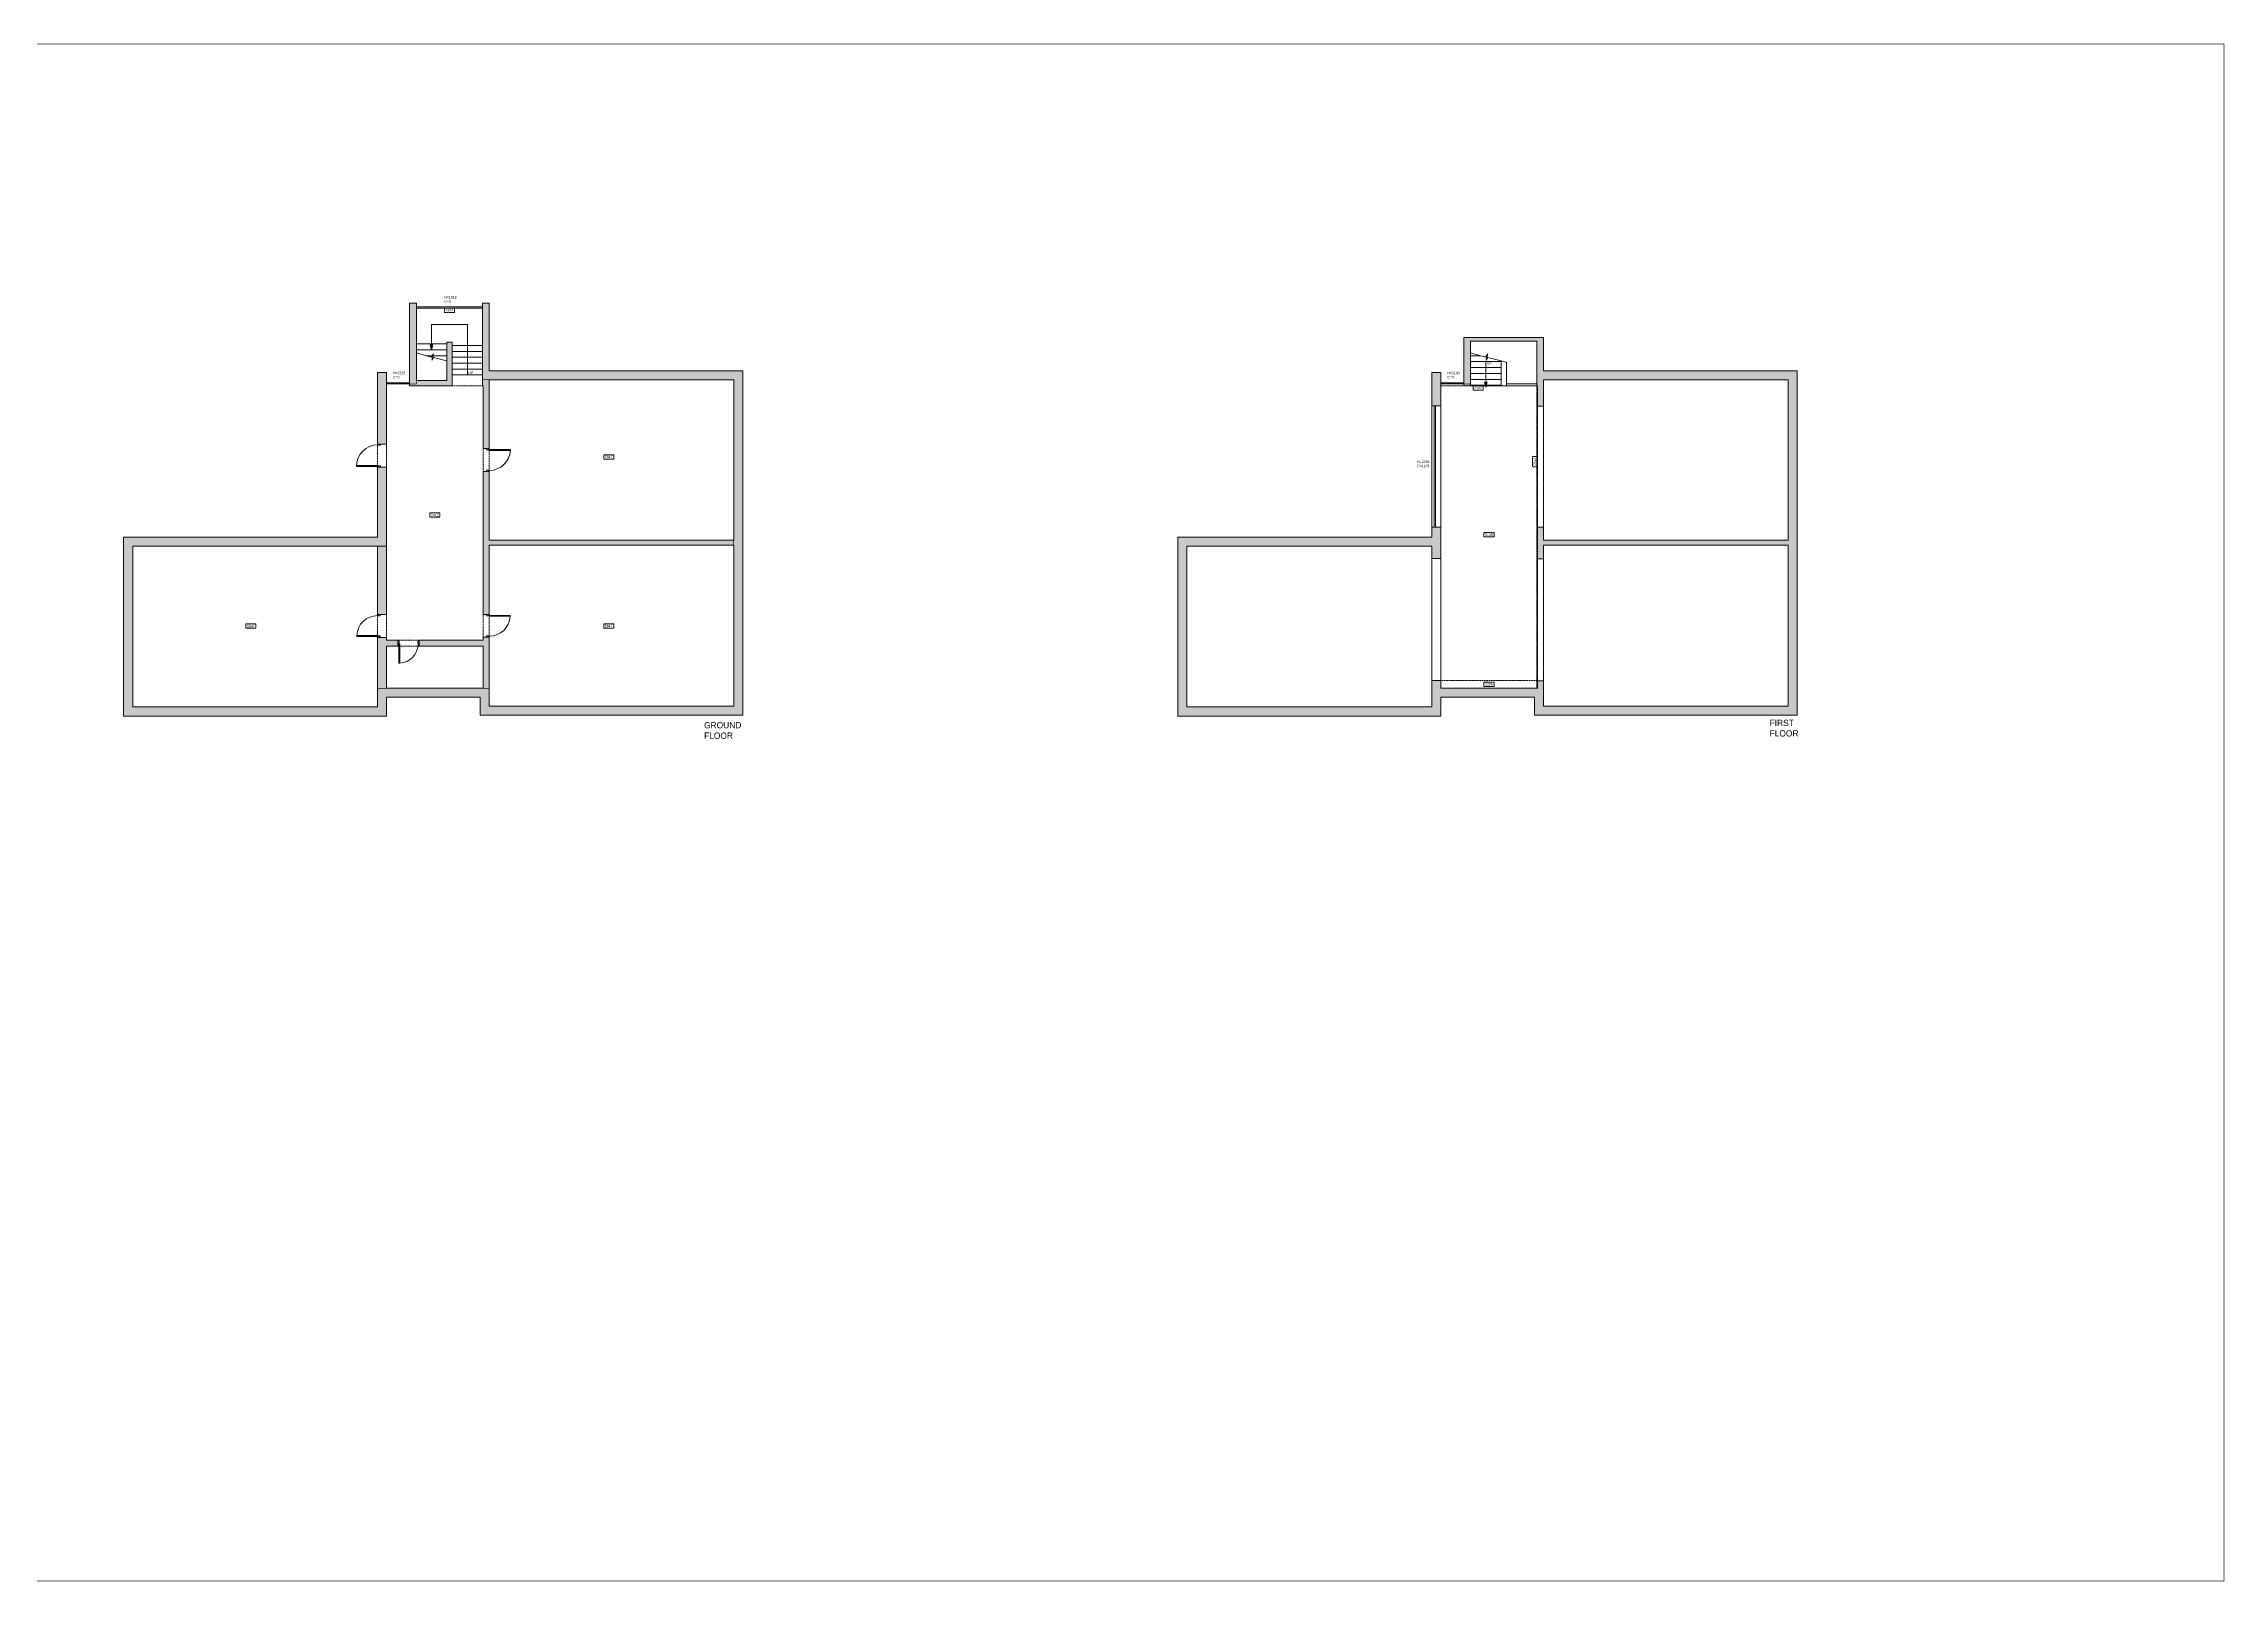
# Model space of a CAD drawing. Header units: millimetres. Extents: x 62976 to 1097852, y -110926 to 167100.
# Drawn here: x 935511 to 1022441, y 102432 to 163738 of the extents above; entities that cross this region are included whole.
import ezdxf

# ---------------------------------------------------------------- set-up
doc = ezdxf.new("R2010")
doc.units = ezdxf.units.MM
doc.linetypes.add('HIDDENX2', pattern=[0.75, 0.5, -0.25])
for name, color, linetype, lineweight in [('BLOCKS', 8, 'Continuous', 15), ('Ceiling', 45, 'HIDDENX2', 15), ('Ceiling tag', 1, 'Continuous', 15), ('GIA', 84, 'Continuous', 15), ('NIA', 30, 'Continuous', 15), ('Stairs', 8, 'Continuous', 15), ('WALLS', 7, 'Continuous', 15), ('Window', 8, 'Continuous', 15)]:
    doc.layers.add(name, color=color, linetype=linetype, lineweight=lineweight)
doc.layers.add('Whatch', color=7, linetype='Continuous', lineweight=15, true_color=0xa8a8a8)
doc.styles.add('Century Gothic', font='GOTHIC.TTF')

# ---------------------------------------------------------------- blocks, each defined once
blk = doc.blocks.new('DOOR 760')
at = {"layer": 'BLOCKS'}
for p, q in [((-712, -265), (-747, -265)), ((-747, -265), (-747, -365)), ((-747, -365), (-697, -365)), ((-712, -265), (-712, -305)), ((-712, -305), (-697, -305)), ((-697, -305), (-697, -365)), ((33, -305), (33, -365)), ((48, -305), (33, -305)), ((33, -365), (83, -365)), ((83, -265), (48, -265)), ((48, -305), (48, -265)), ((83, -365), (83, -265))]:
    blk.add_line(p, q, dxfattribs=at)
blk.add_lwpolyline([(-677, -265), (-677, 495), (-712, 495), (-712, -265)], close=True, dxfattribs=at)
blk.add_arc((-714, -266), 761, 0.04394, 87.25575, dxfattribs=at)
blk = doc.blocks.new('door')
at = {"layer": 'BLOCKS'}
for p, q in [((0, 450), (0, -450)), ((0, 450), (34, 450)), ((0, -450), (0, 450)), ((34, -450), (34, 450)), ((-30, -550), (-30, -450)), ((0, -450), (-30, -450)), ((20, -550), (-30, -550)), ((34, -450), (0, -450)), ((0, -491), (0, -450)), ((20, -491), (0, -491)), ((20, -550), (20, -491)), ((880, -491), (900, -491)), ((880, -550), (880, -491)), ((880, -550), (930, -550)), ((900, -491), (900, -450)), ((900, -450), (930, -450)), ((930, -550), (930, -450))]:
    blk.add_line(p, q, dxfattribs=at)
blk.add_arc((0, -450), 900, 0, 90, dxfattribs=at)
blk = doc.blocks.new('DOOR 900')
at = {"layer": 'Whatch'}
blk.add_blockref('door', (-825, 91), dxfattribs=at)

msp = doc.modelspace()

# ---------------------------------------------------------------- hatches: boundary and pattern name
at = {"layer": 'Stairs'}
for points in [[(950975, 151531), (951032, 151724), (950916, 151724)], [(993002, 150044), (993058, 150237), (992943, 150237)]]:
    msp.add_hatch(color=256, dxfattribs=at).paths.add_polyline_path(points)
at = {"layer": 'Whatch', "ltscale": 2}
h = msp.add_hatch(color=256, dxfattribs=at)
h.dxf.hatch_style = 1
h.paths.add_polyline_path([(949182, 146856), (948822, 146856), (948822, 144062), (938701, 144062), (938701, 136931), (949182, 136931), (949182, 137679), (952916, 137679), (952916, 136966), (963381, 136966), (963381, 150697), (953276, 150697), (953276, 153390), (953009, 153390), (953009, 153240), (953009, 150094), (953036, 150094), (953036, 147600), (953276, 147600), (953276, 150337), (963021, 150337), (963021, 143937), (953276, 143937), (953276, 146682), (953036, 146682), (953036, 140983), (953276, 140983), (953276, 143737), (963021, 143737), (963021, 137326), (953276, 137326), (953276, 140074), (953036, 140074), (953036, 139960), (950475, 139960), (950475, 139715), (953036, 139715), (953036, 138039), (949182, 138039), (949182, 139715), (949633, 139715), (949633, 139960), (949182, 139960), (949182, 140068), (948822, 140068), (948822, 137291), (939061, 137291), (939061, 143702), (948822, 143702), (948822, 140973), (949182, 140973)])
h.paths.add_polyline_path([(949182, 150220), (949182, 150620), (948822, 150620), (948822, 147772), (948934, 147772), (949182, 147772)], flags=17)
h.paths.add_polyline_path([(950369, 153240), (950369, 153390), (950102, 153390), (950102, 150220), (950102, 150094), (951797, 150094), (951797, 151829), (951581, 151829), (951581, 151087), (951581, 150310), (950369, 150310), (950369, 151405)])
h = msp.add_hatch(color=256, dxfattribs=at)
h.dxf.hatch_style = 1
h.paths.add_polyline_path([(1005408, 150697), (995303, 150697), (995303, 152027), (992129, 152027), (992129, 150220), (992129, 150094), (992396, 150094), (992396, 151877), (995036, 151877), (995036, 150094), (995063, 150094), (995063, 149287), (995303, 149287), (995303, 150337), (1005048, 150337), (1005048, 143937), (995303, 143937), (995303, 144464), (995063, 144464), (995063, 143196), (995303, 143196), (995303, 143737), (1005048, 143737), (1005048, 137326), (995303, 137326), (995303, 138331), (995063, 138331), (995063, 138039), (991209, 138039), (991209, 138347), (990849, 138347), (990849, 137291), (981088, 137291), (981088, 143702), (990849, 143702), (990849, 143212), (991209, 143212), (991209, 144464), (990849, 144464), (990849, 144062), (980728, 144062), (980728, 136931), (991209, 136931), (991209, 137679), (994943, 137679), (994943, 136966), (1005408, 136966)])
h.paths.add_polyline_path([(991209, 150220), (991209, 150620), (990849, 150620), (990849, 149301), (991209, 149301)], flags=17)

# ---------------------------------------------------------------- linework, layer by layer
at = {"layer": 'BLOCKS', "ltscale": 2}
for p, q in [((995063, 144464), (995063, 149287)), ((995303, 149287), (995303, 144464)), ((990849, 138347), (990849, 143212)), ((991209, 143212), (991209, 138347)), ((995063, 143196), (995063, 138331)), ((995303, 138331), (995303, 143196))]:
    msp.add_line(p, q, dxfattribs=at)
at = {"layer": 'Ceiling', "ltscale": 2}
for p, q in [((951797, 150094), (953009, 150094)), ((992129, 150094), (991209, 150094)), ((992396, 150094), (993608, 150094)), ((993824, 150094), (995036, 150094)), ((995036, 150094), (995036, 138039)), ((948822, 147772), (948822, 146856)), ((949182, 147772), (949182, 146856)), ((953036, 147600), (953036, 146682)), ((953276, 147523), (953276, 146721)), ((948822, 140935), (948822, 140145)), ((949182, 140973), (949182, 140068)), ((953036, 140983), (953036, 140074)), ((953276, 140907), (953276, 140113)), ((949633, 139960), (950475, 139960)), ((991209, 138347), (995036, 138347))]:
    msp.add_line(p, q, dxfattribs=at)
at = {"layer": 'Ceiling', "color": 9, "ltscale": 2}
msp.add_line((949633, 139715), (950475, 139715), dxfattribs=at)
at = {"layer": 'Ceiling'}
for points in [[(951489, 153190), (951891, 153190), (951891, 153016), (951489, 153016)], [(992494, 150094), (992896, 150094), (992896, 149920), (992494, 149920)], [(957836, 147345), (958237, 147345), (958237, 147170), (957836, 147170)], [(995036, 147272), (995036, 146871), (994861, 146871), (994861, 147272)], [(950909, 145028), (951310, 145028), (951310, 144853), (950909, 144853)], [(992925, 144245), (993327, 144245), (993327, 144070), (992925, 144070)], [(943571, 140602), (943973, 140602), (943973, 140427), (943571, 140427)], [(957836, 140602), (958237, 140602), (958237, 140427), (957836, 140427)], [(992925, 138286), (993327, 138286), (993327, 138112), (992925, 138112)]]:
    msp.add_lwpolyline(points, close=True, dxfattribs=at)
at = {"layer": 'GIA', "ltscale": 2, "const_width": 30}
for points in [[(950369, 150170), (950369, 153190), (953009, 153190), (953009, 150337), (963021, 150337), (963021, 137326), (953276, 137326), (953276, 138039), (948822, 138039), (948822, 137291), (939061, 137291), (939061, 143702), (949182, 143702), (949182, 150170)], [(992396, 150170), (991209, 150170), (991209, 138039), (995063, 138039), (995063, 150094), (995036, 150094), (995036, 151877), (992396, 151877)]]:
    msp.add_lwpolyline(points, close=True, dxfattribs=at)
at = {"layer": 'NIA', "ltscale": 2, "const_width": 30}
for points in [[(953036, 147600), (953036, 150094), (953009, 150094), (953009, 150530), (951797, 150530), (951797, 150094), (950102, 150094), (950102, 150170), (949182, 150170), (949182, 140973), (948822, 140973), (948822, 143702), (939061, 143702), (939061, 137291), (948822, 137291), (948822, 140068), (949182, 140068), (949182, 139960), (949633, 139960), (949633, 139715), (949182, 139715), (949182, 138039), (953036, 138039), (953036, 139715), (950475, 139715), (950475, 139960), (953036, 139960), (953036, 140074), (953276, 140074), (953276, 137326), (963021, 137326), (963021, 143737), (953276, 143737), (953276, 140983), (953036, 140983), (953036, 146682), (953276, 146682), (953276, 143937), (963021, 143937), (963021, 150337), (953276, 150337), (953276, 147600)], [(991209, 150170), (992129, 150170), (992129, 150094), (995063, 150094), (995063, 138039), (991209, 138039)]]:
    msp.add_lwpolyline(points, close=True, dxfattribs=at)
at = {"layer": 'Stairs'}
for p, q in [((950974, 152538), (950974, 151724)), ((950974, 152538), (952403, 152538)), ((952403, 150530), (952403, 152538)), ((950965, 151237), (950369, 151405)), ((951032, 151724), (950916, 151724)), ((950916, 151724), (950975, 151531)), ((951051, 151366), (950965, 151237)), ((951032, 151724), (950975, 151531)), ((950986, 151118), (951051, 151366)), ((992992, 151237), (992396, 151405)), ((993078, 151366), (992992, 151237)), ((993013, 151118), (993078, 151366)), ((951059, 151219), (950986, 151118)), ((951581, 151087), (951059, 151219)), ((993001, 151060), (993001, 150237)), ((993085, 151219), (993013, 151118)), ((993824, 151033), (993085, 151219)), ((993058, 150237), (992943, 150237)), ((992943, 150237), (993002, 150044)), ((993058, 150237), (993002, 150044))]:
    msp.add_line(p, q, dxfattribs=at)
at = {"layer": 'Stairs', "ltscale": 2}
for p, q in [((950369, 151767), (951581, 151767)), ((951581, 151531), (950369, 151531)), ((951004, 151295), (950757, 151295)), ((951581, 151295), (951033, 151295)), ((951797, 151704), (953009, 151704)), ((951797, 151469), (953009, 151469)), ((992784, 151295), (992396, 151295)), ((993059, 151295), (993031, 151295)), ((951797, 151235), (953009, 151235)), ((951797, 151000), (953009, 151000)), ((951797, 150765), (953009, 150765)), ((951797, 150530), (953009, 150530)), ((993608, 151060), (992396, 151060)), ((993608, 150824), (992396, 150824)), ((993608, 150588), (992396, 150588)), ((993608, 151087), (993608, 150094)), ((993824, 150094), (993824, 151033)), ((993608, 150352), (992396, 150352)), ((993608, 150116), (992396, 150116)), ((993608, 150094), (993824, 150094)), ((995036, 150171), (993824, 150171))]:
    msp.add_line(p, q, dxfattribs=at)
at = {"layer": 'WALLS', "ltscale": 2}
for p, q in [((950369, 153240), (950369, 151405)), ((953009, 150094), (953009, 153240)), ((951797, 151829), (951581, 151829)), ((951581, 151829), (951581, 151087)), ((951797, 150094), (951797, 151829)), ((992396, 151877), (992396, 150094)), ((995036, 150094), (995036, 151877)), ((949182, 150220), (949182, 147772)), ((950102, 150220), (950102, 150094)), ((950102, 150094), (951797, 150094)), ((953009, 150094), (953036, 150094)), ((953036, 150094), (953036, 147600)), ((953276, 150337), (953276, 147600)), ((953276, 150337), (963021, 150337)), ((963021, 150337), (963021, 143937)), ((991209, 150220), (991209, 149301)), ((992129, 150220), (992129, 150094)), ((992396, 150094), (992129, 150094)), ((995036, 150094), (995063, 150094)), ((995063, 150094), (995063, 149287)), ((995303, 150337), (995303, 149287)), ((995303, 150337), (1005048, 150337)), ((1005048, 150337), (1005048, 143937)), ((990849, 149301), (991209, 149301)), ((995063, 149287), (995303, 149287)), ((948822, 147772), (949182, 147772)), ((953036, 147600), (953276, 147600)), ((949182, 146856), (948822, 146856)), ((949182, 146856), (949182, 140973)), ((953036, 146682), (953036, 140983)), ((953036, 146682), (953276, 146682)), ((953276, 146682), (953276, 143937)), ((990849, 144464), (991209, 144464)), ((991209, 144464), (991209, 143212)), ((995063, 144464), (995063, 143196)), ((995063, 144464), (995303, 144464)), ((995303, 144464), (995303, 143937)), ((939061, 143702), (939061, 137291)), ((948822, 143702), (939061, 143702)), ((948822, 143702), (948822, 140973)), ((953276, 143937), (963021, 143937)), ((953276, 143737), (953276, 140983)), ((953276, 143737), (963021, 143737)), ((963021, 143737), (963021, 137326)), ((981088, 143702), (981088, 137291)), ((990849, 143702), (981088, 143702)), ((990849, 143702), (990849, 143212)), ((995303, 143937), (1005048, 143937)), ((995303, 143737), (995303, 143196)), ((995303, 143737), (1005048, 143737)), ((1005048, 143737), (1005048, 137326)), ((991209, 143212), (990849, 143212)), ((995063, 143196), (995303, 143196)), ((949182, 140973), (948822, 140973)), ((953036, 140983), (953276, 140983)), ((948822, 140068), (948822, 137291)), ((949182, 140068), (948822, 140068)), ((949182, 140068), (949182, 139960)), ((949182, 139960), (949633, 139960)), ((949633, 139960), (949633, 139715)), ((950475, 139960), (953036, 139960)), ((950475, 139960), (950475, 139715)), ((953036, 140074), (953036, 139960)), ((953036, 140074), (953276, 140074)), ((953276, 140074), (953276, 137326)), ((990849, 138347), (990849, 137291)), ((991209, 138347), (990849, 138347)), ((991209, 138347), (991209, 138039)), ((995063, 138331), (995063, 138039)), ((995063, 138331), (995303, 138331)), ((995303, 138331), (995303, 137326)), ((995063, 138039), (991209, 138039)), ((948822, 137291), (939061, 137291)), ((953276, 137326), (963021, 137326)), ((990849, 137291), (981088, 137291)), ((995303, 137326), (1005048, 137326))]:
    msp.add_line(p, q, dxfattribs=at)
at = {"layer": 'WALLS', "ltscale": 2, "const_width": 30}
msp.add_lwpolyline([(778894, 163723), (1022426, 163723), (1022426, 102447), (778894, 102447)], close=True, dxfattribs=at)
at = {"layer": 'Whatch', "ltscale": 2}
for p, q in [((950102, 153390), (950102, 150220)), ((950369, 153390), (950102, 153390)), ((950369, 153390), (950369, 153240)), ((953009, 153240), (950369, 153240)), ((953009, 153240), (953009, 153390)), ((953276, 153390), (953009, 153390)), ((953276, 153390), (953276, 150697)), ((950369, 151405), (950369, 150310)), ((992129, 152027), (992129, 150220)), ((992129, 152027), (995303, 152027)), ((992396, 151877), (995036, 151877)), ((995303, 152027), (995303, 150697)), ((948822, 150620), (948822, 147772)), ((948822, 150620), (949182, 150620)), ((949182, 150620), (949182, 150220)), ((951581, 151087), (951581, 150310)), ((953276, 150697), (963381, 150697)), ((963381, 150697), (963381, 136966)), ((990849, 150620), (990849, 149301)), ((990849, 150620), (991209, 150620)), ((991209, 150620), (991209, 150220)), ((995303, 150697), (1005408, 150697)), ((1005408, 150697), (1005408, 136966)), ((949182, 150220), (950102, 150220)), ((950369, 150310), (951581, 150310)), ((991209, 150220), (992129, 150220)), ((990849, 149301), (990849, 144464)), ((990942, 149301), (990942, 144464)), ((948822, 146856), (948822, 144062)), ((990849, 144464), (990849, 144062)), ((938701, 144062), (938701, 136931)), ((948822, 144062), (938701, 144062)), ((980728, 144062), (980728, 136931)), ((990849, 144062), (980728, 144062)), ((949182, 139715), (949633, 139715)), ((949182, 139715), (949182, 138039)), ((950475, 139715), (953036, 139715)), ((953036, 139715), (953036, 138039)), ((953036, 138039), (949182, 138039)), ((949182, 137679), (949182, 136931)), ((952916, 137679), (949182, 137679)), ((952916, 137679), (952916, 136966)), ((991209, 137679), (991209, 136931)), ((994943, 137679), (991209, 137679)), ((994943, 137679), (994943, 136966)), ((949182, 136931), (938701, 136931)), ((952916, 136966), (963381, 136966)), ((991209, 136931), (980728, 136931)), ((994943, 136966), (1005408, 136966))]:
    msp.add_line(p, q, dxfattribs=at)
at = {"layer": 'Window', "ltscale": 2}
for p, q in [((953009, 153190), (950369, 153190)), ((949182, 150170), (950102, 150170)), ((991209, 150170), (992129, 150170)), ((990992, 149301), (990992, 144464)), ((991209, 149301), (991209, 144464))]:
    msp.add_line(p, q, dxfattribs=at)

# ---------------------------------------------------------------- block references
at = {"layer": 'BLOCKS'}
for name, p, xscale, yscale, zscale, rotation in [('DOOR 900', (948496, 147672), 0.954166666666638, 0.954166666666638, 0.954166666666638, 90), ('DOOR 760', (953569, 146774), 1.106024096385542, 1.106024096385542, 1.106024096385542, 270), ('DOOR 760', (948533, 140883), 1.090361445783124, 1.090361445783124, 1.090361445783124, 90.00000000000001), ('DOOR 760', (953566, 140165), 1.095180722891566, 1.095180722891566, 1.095180722891566, 270), ('DOOR 760', (950391, 139540), -1.014457831325301, 1.014457831325301, 1.014457831325301, 180)]:
    msp.add_blockref(name, p, dxfattribs=dict(at, xscale=xscale, yscale=yscale, zscale=zscale, rotation=rotation))

# ---------------------------------------------------------------- texts
at = {"layer": 'Ceiling', "char_height": 100, "width": 730.14, "attachment_point": 1, "style": 'Century Gothic'}
for s, insert in [('1912', (951533, 153158)), ('2100', (992539, 150062)), ('5847', (957880, 147313)), ('2412', (950953, 144996)), ('2438', (992969, 144213)), ('5847', (943615, 140570)), ('5847', (957880, 140570)), ('2285', (992969, 138254))]:
    msp.add_mtext(s, dxfattribs=dict(at, insert=insert))
at = {"layer": 'Ceiling', "insert": (995003, 147228), "char_height": 100, "width": 730.14, "attachment_point": 1, "rotation": 270, "style": 'Century Gothic'}
msp.add_mtext('2253', dxfattribs=at)
at = {"layer": 'Ceiling tag', "char_height": 100, "width": 730.14, "attachment_point": 1, "style": 'Century Gothic'}
for s, insert in [('H=1912\\PC=0', (951486, 153676)), ('H=2335\\PC=0', (949439, 150656)), ('H=2100\\PC=0', (991465, 150656)), ('H=2239\\PC=1103', (990263, 147118))]:
    msp.add_mtext(s, dxfattribs=dict(at, insert=insert))
at = {"layer": 'Stairs', "char_height": 100, "width": 1430, "attachment_point": 1, "style": 'Century Gothic'}
for insert in [(952437, 150665), (993039, 151033)]:
    msp.add_mtext('UP', dxfattribs=dict(at, insert=insert))
at = {"layer": 'WALLS', "char_height": 250, "width": 1910, "attachment_point": 1, "style": 'Century Gothic'}
for s, insert in [('GROUND FLOOR', (961838, 136691)), ('FIRST FLOOR', (1004312, 136782))]:
    msp.add_mtext(s, dxfattribs=dict(at, insert=insert))

doc.saveas('drawing.dxf')
